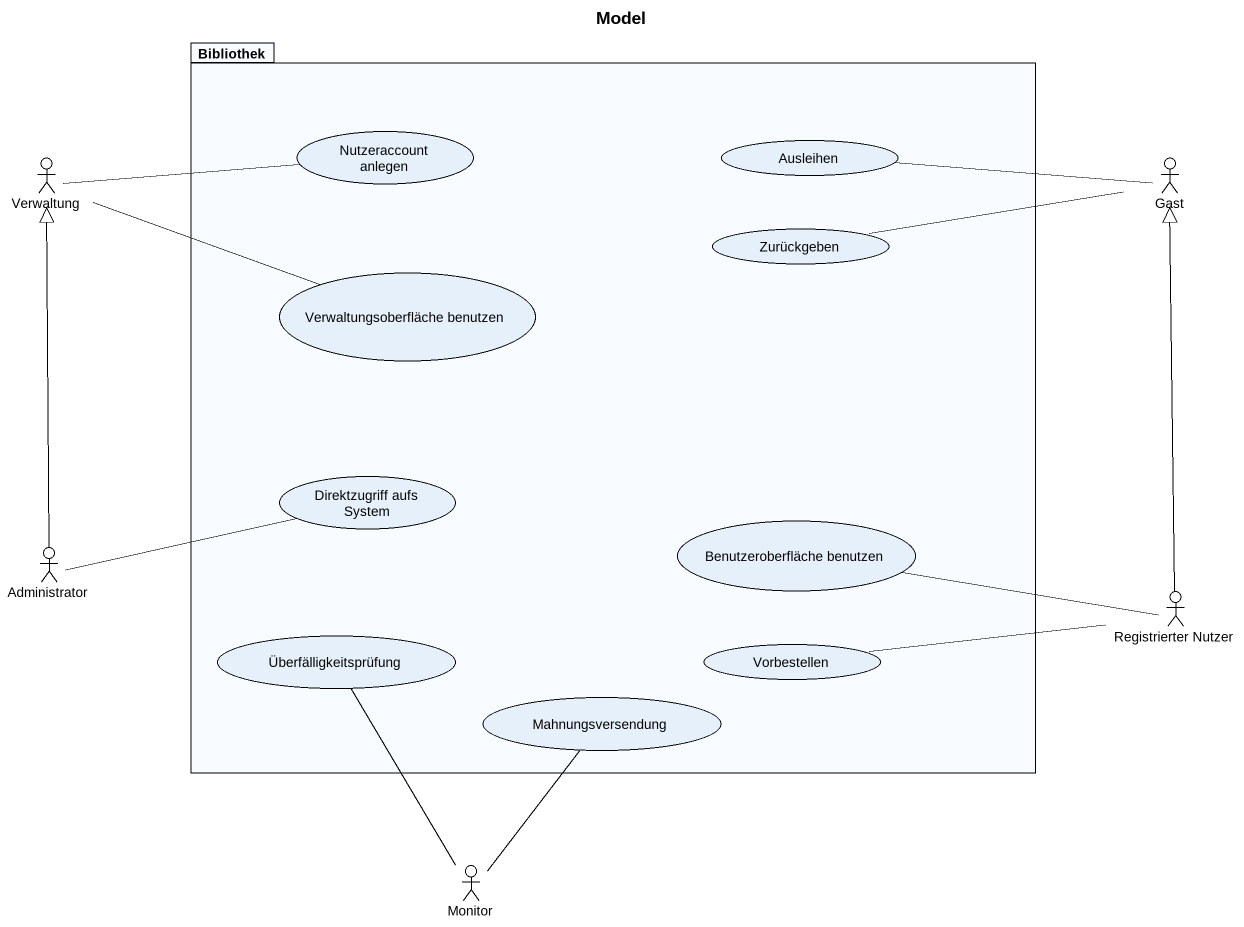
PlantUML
@startuml
title Model
package Bibliothek {
  usecase "Nutzeraccount anlegen" as Nutzeraccount_anlegen
  usecase Ausleihen
  usecase Zurückgeben
  usecase "Verwaltungsoberfläche benutzen" as Verwaltungsoberfläche
  usecase "Direktzugriff aufs System" as Direktzugriff_aufs_System
  usecase "Benutzeroberfläche benutzen" as Benutzeroberfläche_benutzen
  usecase Überfälligkeitsprüfung
  usecase Vorbestellen
  usecase Mahnungsversendung
}
actor Verwaltung
actor Gast
actor Administrator
actor "Registrierter Nutzer" as Registrierter_Nutzer
actor Monitor
Verwaltung -right- Nutzeraccount_anlegen
Verwaltung -right- Verwaltungsoberfläche
Gast -left- Ausleihen
Gast -left- Zurückgeben
Administrator -up-|> Verwaltung
Administrator -right- Direktzugriff_aufs_System
Registrierter_Nutzer -up-|> Gast
Registrierter_Nutzer -left- Benutzeroberfläche_benutzen
Registrierter_Nutzer -left- Vorbestellen
Monitor -up- Überfälligkeitsprüfung
Monitor -up- Mahnungsversendung
@enduml
